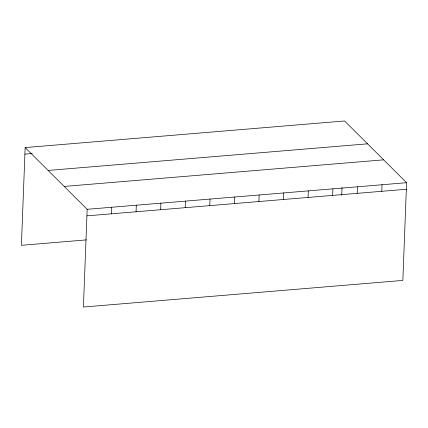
<?xml version="1.0" encoding="UTF-8"?>
<svg xmlns="http://www.w3.org/2000/svg" width="428" height="428" viewBox="0 0 428 428"><rect width="100%" height="100%" fill="white"/><g stroke="black" fill="none" stroke-linecap="round" stroke-linejoin="round"><path stroke-width="0.64" d="M25.156 147.58L87.168 209.303L83.412 307.026L402.844 280.42L406.6 182.697L344.588 120.974L25.156 147.58L21.4 245.303L86.488 239.883M111.489 213.813L111.74 207.254M136.061 211.769L136.313 205.21M160.628 209.72L160.88 203.161M185.201 207.676L185.452 201.117M209.774 205.627L210.025 199.068M234.346 203.584L234.598 197.024M258.919 201.535L259.17 194.975M283.491 199.491L283.743 192.932M308.064 197.442L308.315 190.883M332.631 195.398L332.882 188.839M341.731 195.254L342.031 187.437M357.203 193.349L357.455 186.79M381.776 191.305L382.027 184.746M24.904 154.139L32.207 153.529M48.123 170.44L367.556 143.835M64.2 186.442L383.632 159.837M87.168 209.303L406.6 182.697M86.916 215.862L406.349 189.256"/></g></svg>
